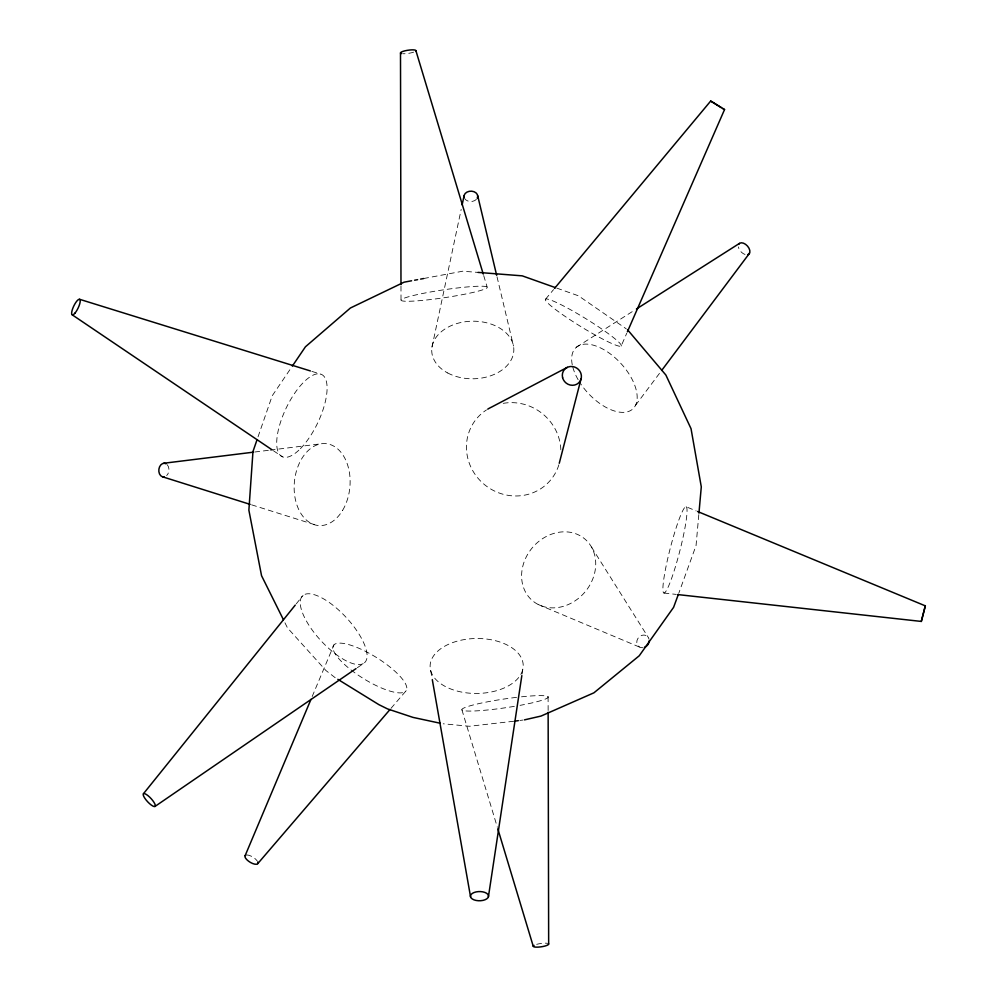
<?xml version="1.0" encoding="UTF-8"?>
<svg xmlns="http://www.w3.org/2000/svg" width="997" height="997" viewBox="0 0 997 997"><rect width="100%" height="100%" fill="white"/><g stroke="black" fill="none" stroke-linecap="round" stroke-linejoin="round"><path stroke-width="0.75" stroke-dasharray="4.99 3.74" d="M698.81 514.651L696.056 545.546L678.92 592.854M522.079 674.022L522.777 669.423A46.535 27.467 -0.6 0 0 459.131 640.647A46.535 27.467 -0.6 0 0 448.114 687.868A46.535 27.467 -0.6 0 0 522.777 669.423M431.95 347.255L461.175 209.407M258.036 436.836L272.231 395.759L291.46 367.395M312.173 696.529L333.908 644.934M621.168 346.034A44.504 4.673 31.6 0 0 566.957 307.774A44.504 4.673 31.6 0 0 561.822 314.117A44.504 4.673 31.6 0 0 621.168 346.034L626.764 333.222M635.538 405.305L660.762 371.657M296.234 603.87L303.038 595.408M545.608 299.125L553.572 289.579M391.023 708.331L406.178 690.684A42.796 12.375 31.8 0 0 357.823 647.813A42.796 12.375 31.8 0 0 345.672 665.498A42.796 12.375 31.8 0 0 406.178 690.684M357.325 667.728L363.731 663.329A45.588 17.148 47.2 0 0 331.216 603.908A45.588 17.148 47.2 0 0 306.004 620.308A45.588 17.148 47.2 0 0 363.731 663.329M576.44 347.168L633.805 310.653M423.625 278.524L462.708 271.209L477.974 272.393M513.742 721.255L469.437 726.265L443.229 723.797M519.848 720.457L522.902 720.071M254.721 452.015L268.617 450.295M270.162 450.108L321.134 443.802M663.965 593.053L676.29 594.411M311.862 371.395L320.735 374.149M251.605 504.831L316.672 525.307M556.837 288.133L578.472 295.81L626.228 328.811M686.148 506.763A44.566 4.973 -75.6 0 1 673.274 573.524A44.566 4.973 -75.6 0 1 665.46 569.349A44.566 4.973 -75.6 0 1 686.148 506.763L696.18 510.9M538.181 604.494L639.7 647.153M273.415 450.731L282.438 456.825M335.191 677.698L325.894 670.495L287.485 627.886L284.756 622.39M591.495 547.054L648.474 637.731M483.695 275.571L487.296 287.485A43.631 3.951 -8.5 0 1 421.07 300.533A43.631 3.951 -8.5 0 1 424.149 293.168A43.631 3.951 -8.5 0 1 487.296 287.485M461.898 709.752L497.353 827.298M497.017 276.817L513.505 346.034M430.704 670.595L432.324 679.767M548.101 696.753L548.138 710.749M400.981 286.139L401.018 300.134M572.253 364.777A41.824 22.133 47.1 0 1 609.204 353.088A41.824 22.133 47.1 0 1 633.431 408.346A41.824 22.133 47.1 0 1 580.453 383.459M578.135 379.72A41.824 22.133 47.1 0 1 572.552 366.136M745.021 254.459A7.129 4.337 47 0 1 738.378 246.92M413.618 52.156A7.802 1.583 -8.6 0 1 402.738 53.726M476.354 199.412A6.854 5.184 -1 0 1 464.577 198.428M246.882 854.965A7.478 2.929 31.9 0 1 257.126 860.81M521.506 696.803A43.631 4.424 -8.4 0 1 548.2 697.127A43.631 4.424 -8.4 0 1 520.048 705.353M514.34 706.35A43.631 4.424 -8.4 0 1 461.972 709.303A43.631 4.424 -8.4 0 1 520.023 696.965M536.685 944.346A7.789 1.67 -8.3 0 1 547.365 943.324M167.247 464.727A6.879 5.06 -84.7 0 1 166.686 475.606M558.881 464.776A48.068 45.8 38.1 0 1 486.062 485.863A48.068 45.8 38.1 0 1 486.461 409.929M503.248 403.349A48.068 45.8 38.1 0 1 560.85 452.887M642.778 647.714A6.655 5.857 -49.5 0 1 636.796 642.529A6.655 5.857 -49.5 0 1 642.118 635.288A6.655 5.857 -49.5 0 1 649.047 639.202M447.678 372.965A41.064 28.801 -0.8 0 0 513.467 353.549A41.064 28.801 -0.8 0 0 457.174 323.464A41.064 28.801 -0.8 0 0 447.678 372.965M342.632 510.302A41.126 27.866 -84.8 0 0 328.412 444.039A41.126 27.866 -84.8 0 0 295.374 499.435A41.126 27.866 -84.8 0 0 342.632 510.302M300.409 448.662A45.588 17.423 -64.4 0 0 324.436 376.928A45.588 17.423 -64.4 0 0 280.842 421.195A45.588 17.423 -64.4 0 0 300.409 448.662M566.807 605.154A40.466 34.397 -49.6 0 0 585.9 539.938A40.466 34.397 -49.6 0 0 523.275 564.464A40.466 34.397 -49.6 0 0 566.807 605.154"/><path stroke-width="1.5" d="M698.947 513.106L701.29 486.86L691.033 428.673L665.871 375.034L627.474 329.671M488.443 896.677A9.023 4.599 -0.5 0 0 475.993 891.941A9.023 4.599 -0.5 0 0 474.036 899.867A9.023 4.599 -0.5 0 0 488.443 896.677L521.842 675.567M462.134 204.871L464.066 195.786M697.613 511.498L925.316 605.852L921.315 621.43L677.835 594.586M559.267 463.269L581.002 379.084M925.366 605.603L921.315 621.43M257.027 439.777L252.976 451.516L248.876 510.177L261.55 575.705L283.397 619.648M678.384 594.299L673.598 607.335L639.239 655.777L593.9 692.828L541.01 716.07L524.434 719.871M245.162 855.6L310.964 699.396M627.387 331.789L724.545 109.57L712.556 102.143L710.674 101.058L554.556 288.382M292.333 366.111L305.443 346.782L350.421 307.998L404.072 282.188L411.587 280.78M661.696 370.41L749.52 253.25M143.493 793.674L295.262 605.079M257.749 863.651L390.014 709.503M154.984 806.448A8.599 2.343 47.3 0 0 148.117 795.756A8.599 2.343 47.3 0 0 144.64 797.961A8.599 2.343 47.3 0 0 154.984 806.448L356.041 668.601M636.41 308.995L739.4 243.442M567.33 367.345L491.72 407A48.068 45.8 38.1 0 0 487.745 409.131M414.602 280.219L417.606 279.659M420.609 279.098L423.625 278.524M515.275 721.055L518.328 720.657M163.583 463.281L253.176 452.202M477.974 272.393L522.229 275.845L555.391 287.622M440.2 723.236L413.032 717.404L387.534 708.917L378.897 704.655L337.846 679.331M79.561 299.287L310.379 370.934M162.872 476.902L250.122 504.37M724.545 109.57L722.638 108.461M721.23 107.614L710.674 101.058M72.282 314.865L272.119 449.859M415.911 50.697L483.246 274.075M497.802 828.794L533.27 946.34M477.663 195.562L496.656 275.309M432.324 679.767L470.559 896.876M548.138 712.307L548.662 943.972M400.495 52.916L400.981 284.594M738.677 244.327A7.129 4.337 47 0 1 747.501 246.072A7.129 4.337 47 0 1 747.762 254.646M401.529 53.576A7.802 1.583 -8.6 0 1 407.237 50.349A7.802 1.583 -8.6 0 1 415.637 51.146M464.091 197.132A6.854 5.184 -1 0 1 471.693 191.187A6.854 5.184 -1 0 1 477.239 198.229M257.762 861.931A7.478 2.929 31.9 0 1 250.534 862.492A7.478 2.929 31.9 0 1 245.835 855.127M548.263 943.598A7.789 1.67 -8.3 0 1 540.474 946.913A7.789 1.67 -8.3 0 1 534.056 945.368M164.193 476.927A6.879 5.06 -84.7 0 1 158.909 469.126A6.879 5.06 -84.7 0 1 166.15 463.804M649.197 640.809A6.655 5.857 -49.5 0 1 644.386 647.352M562.57 377.514A9.758 9.185 37.9 0 0 578.422 383.085A9.758 9.185 37.9 0 0 574.584 367.033A9.758 9.185 37.9 0 0 562.57 377.514M74.987 313.108A8.599 2.393 -64.4 0 0 80.034 299.736A8.599 2.393 -64.4 0 0 72.769 308.385A8.599 2.393 -64.4 0 0 74.987 313.108"/></g></svg>
